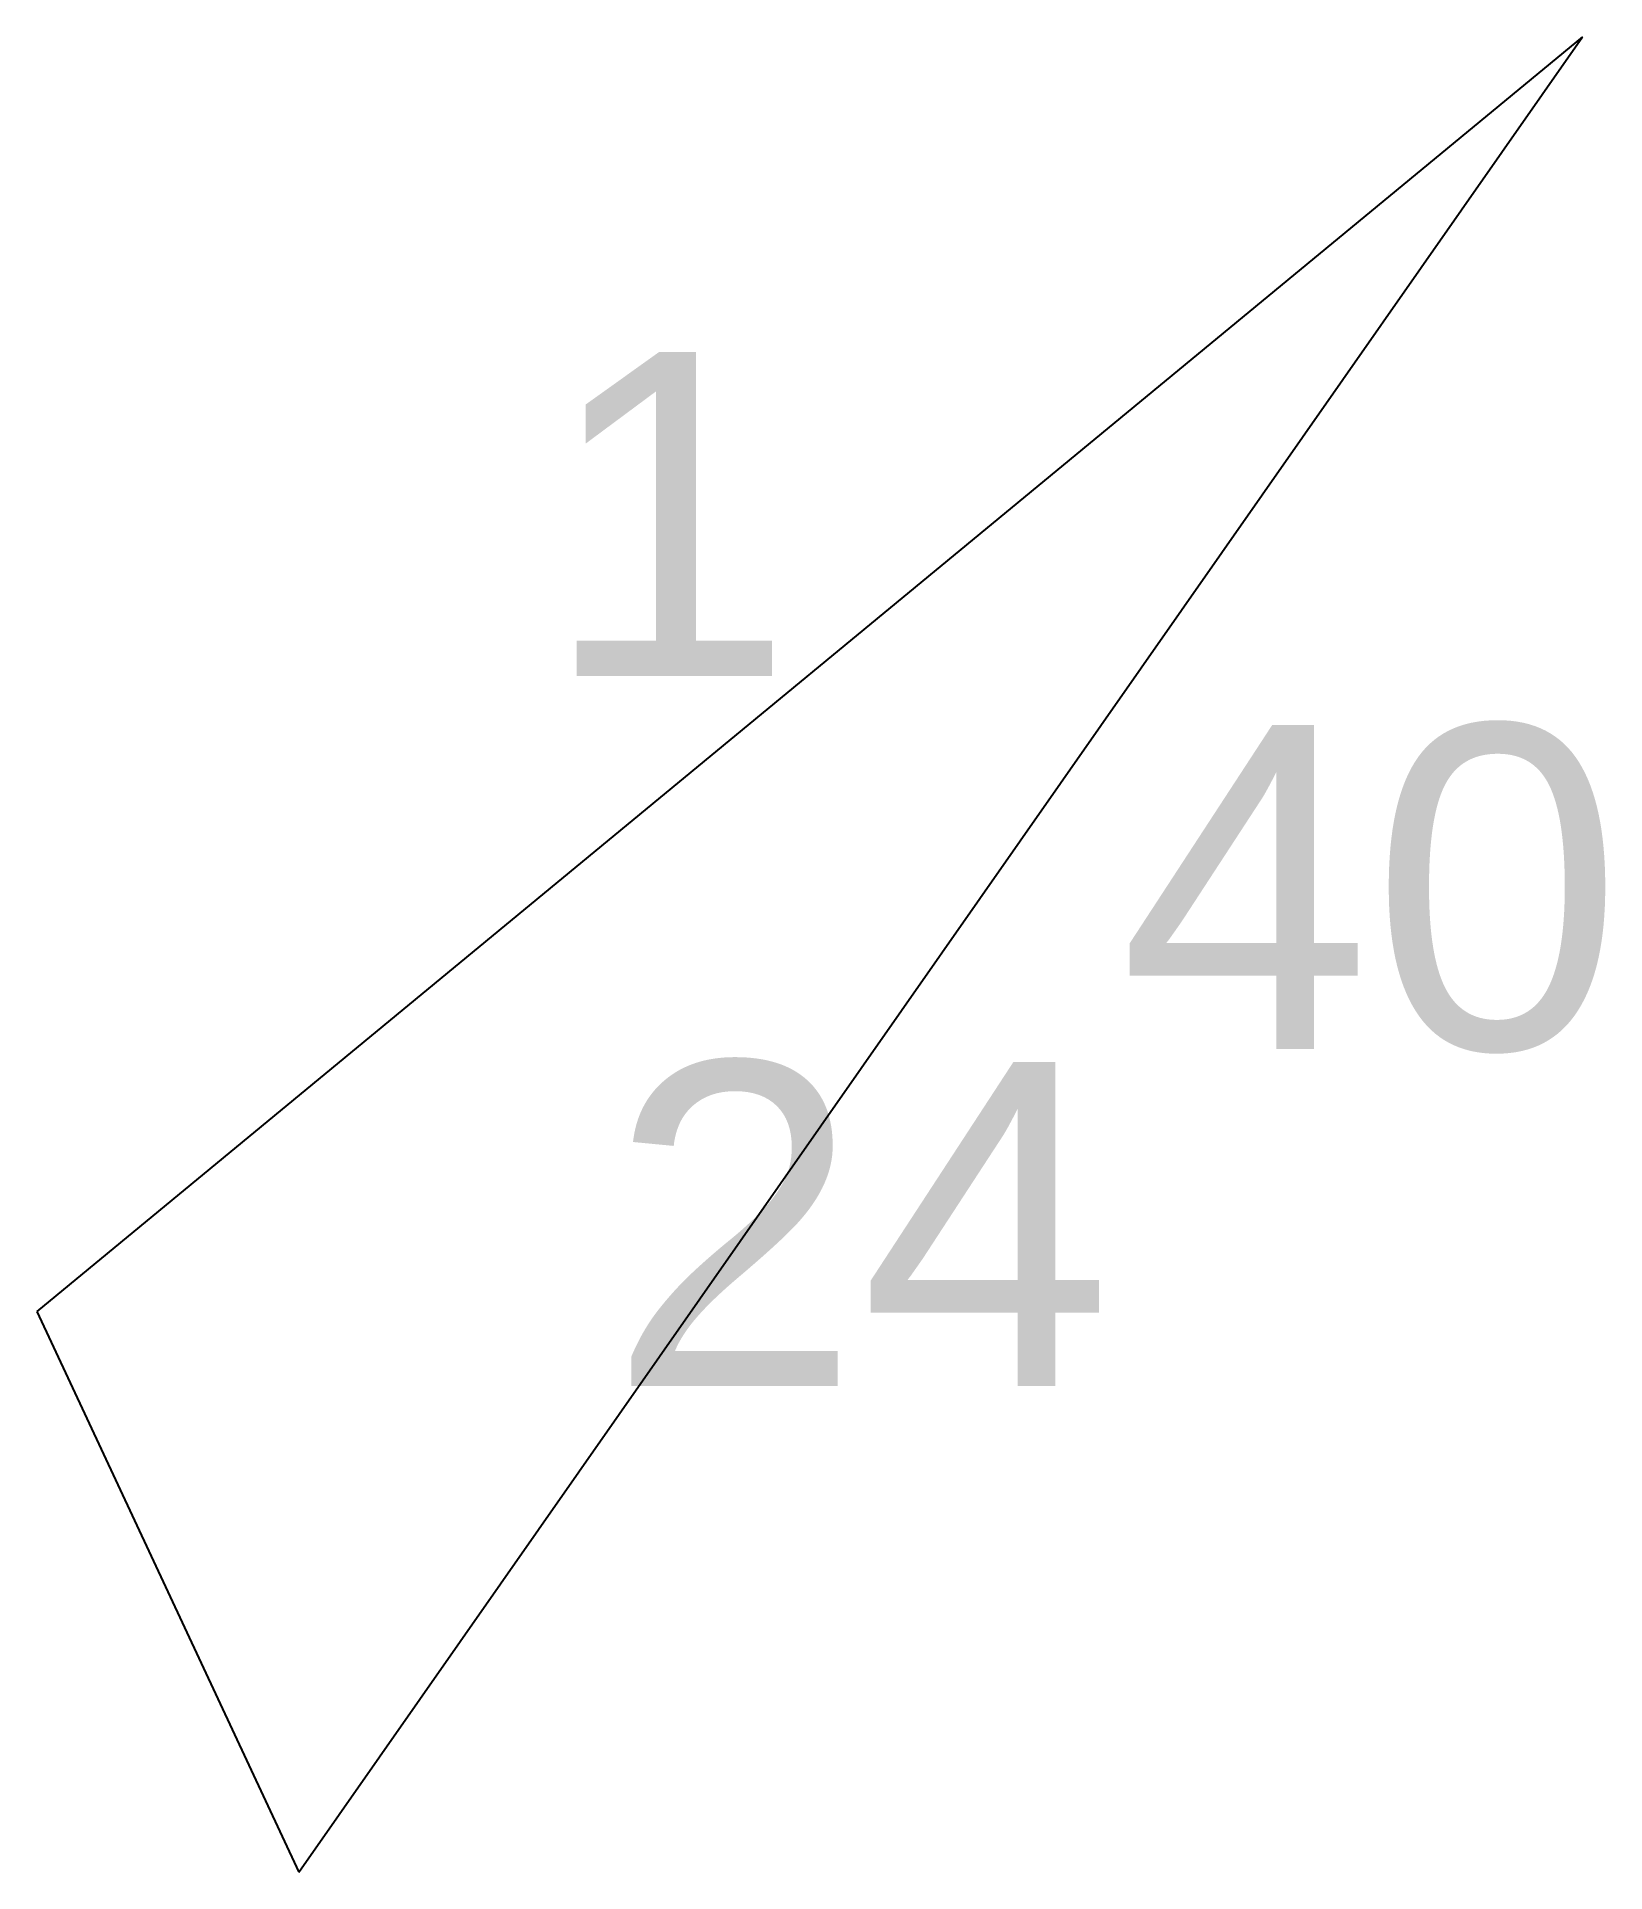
# Model space of a CAD drawing. Extents: x -3.78 to 1.05, y -1.97 to 3.69.
import ezdxf

# ---------------------------------------------------------------- set-up
doc = ezdxf.new("R2010")
doc.units = 0
doc.styles.get("Standard").update_dxf_attribs({"font": 'arial.ttf'})

msp = doc.modelspace()

# ---------------------------------------------------------------- linework, layer by layer
at = {"color": 0}
for p, q in [((0.9841, 3.6927), (-3.7832, -0.2404)), ((-2.9747, -1.9706), (0.9841, 3.6927)), ((-3.7832, -0.2404), (-2.9747, -1.9706))]:
    msp.add_line(p, q, dxfattribs=at)

# ---------------------------------------------------------------- texts
for s, p in [('1', (-2.2247, 1.7204)), ('40', (-0.445, 0.5691)), ('24', (-2.02, -0.4705))]:
    msp.add_text(s, height=1).set_placement(p)

doc.saveas('drawing.dxf')
